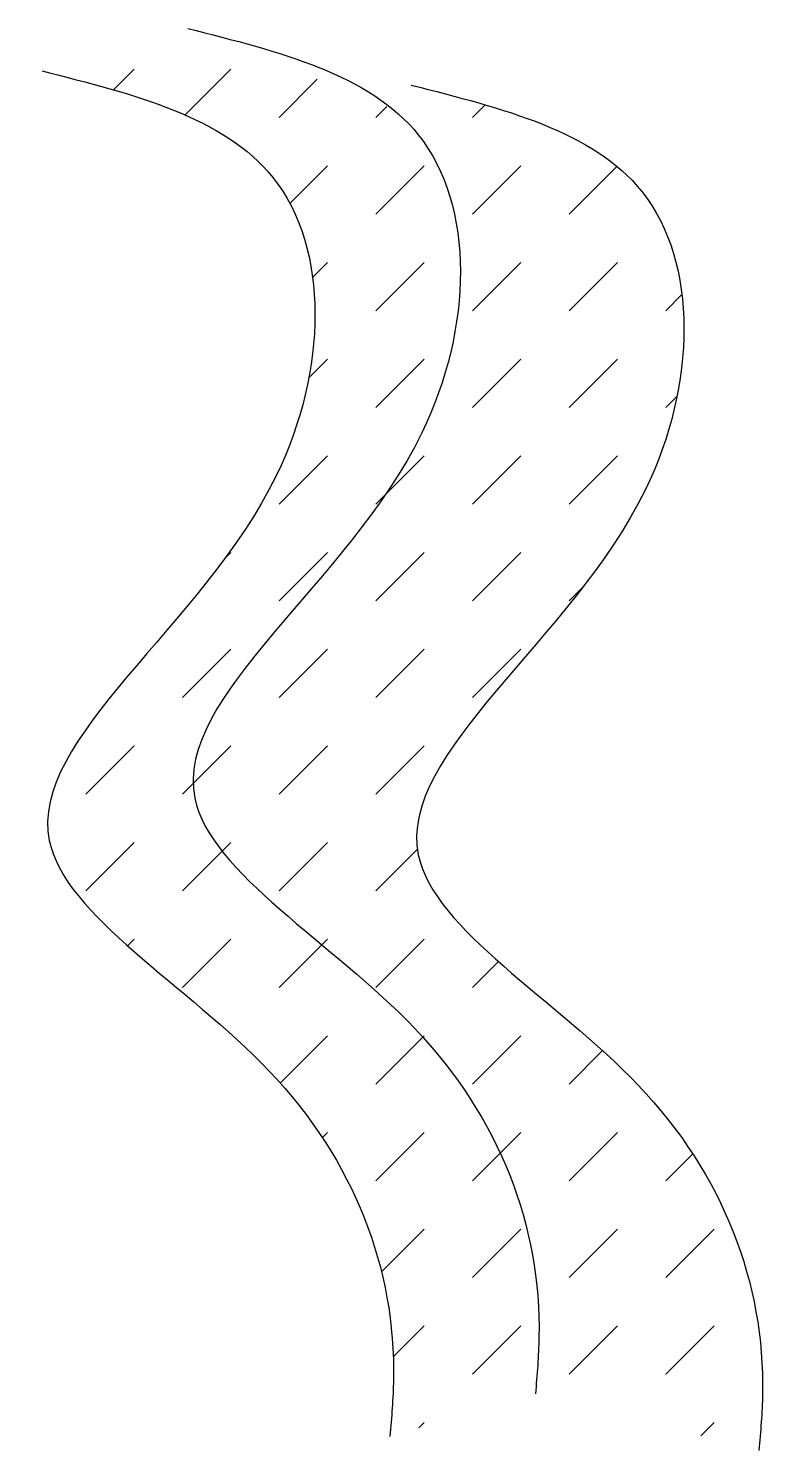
# Paper-space layout 'OBSERVAÇÕES' of a CAD drawing. Extents: x -300443 to 1108, y -9195518 to 518.
# Drawn here: x 812.6 to 846.7, y 260.9 to 326.9 of the extents above; entities that cross this region are included whole.
import ezdxf

# ---------------------------------------------------------------- set-up
doc = ezdxf.new("R2010")
doc.units = 0
doc.header["$MEASUREMENT"] = 0
doc.layers.add('Terreno', color=7, linetype='CONTINUOUS')

psp = doc.layouts.new('OBSERVAÇÕES')

# ---------------------------------------------------------------- hatches: boundary and pattern name
at = {"layer": 'Terreno'}
h = psp.add_hatch(dxfattribs=at)
h.set_pattern_fill('DASH', color=135, angle=45, style=0)
h.set_pattern_definition([(45, (-1088745.783, -8639137.1036), (4e-16, 4.4901280605), [3.175, -3.175])])
edge = h.paths.add_edge_path()
edge.add_spline(control_points=[(841.056, 305.19), (841.11, 305.296), (843.574, 310.233), (843.772, 320.904), (834.571, 323.22), (830.336, 324.287)], knot_values=[0, 0, 0, 0, 0.303068, 14.141173, 25.940051, 25.940051, 25.940051, 25.940051], degree=3, periodic=0)
edge.add_line((830.336, 324.287), (829.448, 323.195))
edge.add_spline(control_points=[(819.951, 326.922), (824.186, 325.856), (833.388, 323.539), (833.158, 311.216), (829.137, 305.199), (828.1, 303.837)], knot_values=[0, 0, 0, 0, 11.798878, 25.636983, 29.955425, 29.955425, 29.955425, 29.955425], degree=3, periodic=0)
edge.add_line((828.1, 303.837), (841.056, 305.19))
edge = h.paths.add_edge_path()
edge.add_spline(control_points=[(830.652, 290.093), (831.383, 294.344), (837.946, 299.099), (841.056, 305.19)], knot_values=[25.940051, 25.940051, 25.940051, 25.940051, 43.454703, 43.454703, 43.454703, 43.454703], degree=3, periodic=0)
edge.add_line((841.056, 305.19), (828.1, 303.837))
edge.add_spline(control_points=[(828.1, 303.837), (827.814, 303.461), (827.521, 303.09), (827.225, 302.725)], knot_values=[29.955425, 29.955425, 29.955425, 29.955425, 31.148146, 31.148146, 31.148146, 31.148146], degree=3, periodic=0)
edge.add_spline(control_points=[(827.225, 302.725), (823.946, 298.669), (820.272, 295.234), (820.202, 292.062)], knot_values=[31.148146, 31.148146, 31.148146, 31.148146, 44.375952, 44.375952, 44.375952, 44.375952], degree=3, periodic=0)
edge.add_spline(control_points=[(820.202, 292.062), (820.2, 291.978), (820.201, 291.894), (820.204, 291.81)], knot_values=[44.375952, 44.375952, 44.375952, 44.375952, 44.726514, 44.726514, 44.726514, 44.726514], degree=3, periodic=0)
edge.add_spline(control_points=[(820.204, 291.81), (820.207, 291.737), (820.212, 291.664), (820.219, 291.592)], knot_values=[44.726514, 44.726514, 44.726514, 44.726514, 45.032429, 45.032429, 45.032429, 45.032429], degree=3, periodic=0)
edge.add_spline(control_points=[(820.219, 291.592), (820.227, 291.508), (820.237, 291.425), (820.251, 291.342)], knot_values=[45.032429, 45.032429, 45.032429, 45.032429, 45.382973, 45.382973, 45.382973, 45.382973], degree=3, periodic=0)
edge.add_spline(control_points=[(820.251, 291.342), (820.254, 291.324), (820.257, 291.305), (820.26, 291.287)], knot_values=[45.382973, 45.382973, 45.382973, 45.382973, 45.460271, 45.460271, 45.460271, 45.460271], degree=3, periodic=0)
edge.add_spline(control_points=[(820.26, 291.287), (820.266, 291.25), (820.307, 291.039), (820.365, 290.829), (820.425, 290.656)], knot_values=[45.460271, 45.460271, 45.460271, 45.460271, 45.616066, 46.353665, 46.353665, 46.353665, 46.353665], degree=3, periodic=0)
edge.add_spline(control_points=[(820.425, 290.656), (820.907, 289.256), (822.144, 287.894), (823.685, 286.499)], knot_values=[46.353665, 46.353665, 46.353665, 46.353665, 52.321202, 52.321202, 52.321202, 52.321202], degree=3, periodic=0)
edge.add_line((823.685, 286.499), (830.87, 287.854))
edge.add_spline(control_points=[(830.87, 287.854), (830.781, 288.082), (830.653, 288.509), (830.6, 288.94), (830.59, 289.141)], knot_values=[44.773734, 44.773734, 44.773734, 44.773734, 45.746904, 46.589235, 46.589235, 46.589235, 46.589235], degree=3, periodic=0)
edge.add_spline(control_points=[(830.589, 289.177), (830.586, 289.254), (830.585, 289.332), (830.586, 289.409)], knot_values=[44.399405, 44.399405, 44.399405, 44.399405, 44.723256, 44.723256, 44.723256, 44.723256], degree=3, periodic=0)
edge.add_spline(control_points=[(830.586, 289.409), (830.588, 289.503), (830.593, 289.597), (830.601, 289.692)], knot_values=[44.008103, 44.008103, 44.008103, 44.008103, 44.399405, 44.399405, 44.399405, 44.399405], degree=3, periodic=0)
edge.add_spline(control_points=[(830.601, 289.692), (830.612, 289.825), (830.629, 289.959), (830.652, 290.093)], knot_values=[43.454703, 43.454703, 43.454703, 43.454703, 44.008103, 44.008103, 44.008103, 44.008103], degree=3, periodic=0)
edge = h.paths.add_edge_path()
edge.add_spline(control_points=[(840.82, 277.902), (837.271, 281.606), (832.117, 284.637), (830.87, 287.854)], knot_values=[46.589235, 46.589235, 46.589235, 46.589235, 60.332833, 60.332833, 60.332833, 60.332833], degree=3, periodic=0)
edge.add_line((830.87, 287.854), (823.685, 286.499))
edge.add_spline(control_points=[(823.685, 286.499), (825.774, 284.608), (831.128, 280.661), (834.157, 275.752), (835.106, 273.141)], knot_values=[52.321202, 52.321202, 52.321202, 52.321202, 60.417623, 68.693831, 68.693831, 68.693831, 68.693831], degree=3, periodic=0)
edge.add_spline(control_points=[(835.106, 273.141), (835.27, 272.691), (835.416, 272.236), (835.545, 271.778)], knot_values=[68.693831, 68.693831, 68.693831, 68.693831, 70.122405, 70.122405, 70.122405, 70.122405], degree=3, periodic=0)
edge.add_spline(control_points=[(835.545, 271.778), (835.656, 271.386), (835.754, 270.992), (835.839, 270.595)], knot_values=[70.122405, 70.122405, 70.122405, 70.122405, 71.346409, 71.346409, 71.346409, 71.346409], degree=3, periodic=0)
edge.add_spline(control_points=[(835.839, 270.595), (835.954, 270.064), (836.045, 269.53), (836.114, 268.992)], knot_values=[71.346409, 71.346409, 71.346409, 71.346409, 72.98498, 72.98498, 72.98498, 72.98498], degree=3, periodic=0)
edge.add_spline(control_points=[(836.114, 268.992), (836.166, 268.59), (836.205, 268.186), (836.231, 267.781)], knot_values=[72.98498, 72.98498, 72.98498, 72.98498, 74.211834, 74.211834, 74.211834, 74.211834], degree=3, periodic=0)
edge.add_spline(control_points=[(836.231, 267.781), (836.265, 267.265), (836.278, 266.746), (836.271, 266.226)], knot_values=[74.211834, 74.211834, 74.211834, 74.211834, 75.77779, 75.77779, 75.77779, 75.77779], degree=3, periodic=0)
edge.add_spline(control_points=[(836.271, 266.226), (836.271, 266.197), (836.264, 265.769), (836.243, 265.341), (836.217, 264.942)], knot_values=[75.77779, 75.77779, 75.77779, 75.77779, 75.866518, 77.065882, 77.065882, 77.065882, 77.065882], degree=3, periodic=0)
edge.add_spline(control_points=[(836.217, 264.942), (836.186, 264.462), (836.145, 263.982), (836.105, 263.502)], knot_values=[77.065882, 77.065882, 77.065882, 77.065882, 78.507319, 78.507319, 78.507319, 78.507319], degree=3, periodic=0)
edge.add_line((836.105, 263.502), (846.489, 260.867))
edge.add_spline(control_points=[(846.489, 260.867), (846.536, 261.413), (846.582, 261.96), (846.614, 262.506)], knot_values=[76.86601, 76.86601, 76.86601, 76.86601, 78.507319, 78.507319, 78.507319, 78.507319], degree=3, periodic=0)
edge.add_spline(control_points=[(846.614, 262.506), (846.634, 262.838), (846.651, 263.246), (846.656, 263.653), (846.657, 263.729)], knot_values=[75.638637, 75.638637, 75.638637, 75.638637, 76.63813, 76.86601, 76.86601, 76.86601, 76.86601], degree=3, periodic=0)
edge.add_spline(control_points=[(846.657, 263.729), (846.66, 264.215), (846.646, 264.701), (846.613, 265.184)], knot_values=[74.173108, 74.173108, 74.173108, 74.173108, 75.638637, 75.638637, 75.638637, 75.638637], degree=3, periodic=0)
edge.add_spline(control_points=[(846.613, 265.184), (846.586, 265.589), (846.546, 265.993), (846.494, 266.395)], knot_values=[72.946408, 72.946408, 72.946408, 72.946408, 74.173108, 74.173108, 74.173108, 74.173108], degree=3, periodic=0)
edge.add_spline(control_points=[(846.494, 266.395), (846.451, 266.721), (846.4, 267.047), (846.341, 267.372)], knot_values=[71.949175, 71.949175, 71.949175, 71.949175, 72.946408, 72.946408, 72.946408, 72.946408], degree=3, periodic=0)
edge.add_spline(control_points=[(846.341, 267.372), (846.267, 267.772), (846.182, 268.17), (846.083, 268.566)], knot_values=[70.721141, 70.721141, 70.721141, 70.721141, 71.949175, 71.949175, 71.949175, 71.949175], degree=3, periodic=0)
edge.add_spline(control_points=[(846.083, 268.566), (846.003, 268.887), (845.915, 269.206), (845.818, 269.524)], knot_values=[69.725301, 69.725301, 69.725301, 69.725301, 70.721141, 70.721141, 70.721141, 70.721141], degree=3, periodic=0)
edge.add_spline(control_points=[(845.818, 269.524), (845.603, 270.228), (845.348, 270.924), (845.051, 271.61)], knot_values=[67.518563, 67.518563, 67.518563, 67.518563, 69.725301, 69.725301, 69.725301, 69.725301], degree=3, periodic=0)
edge.add_spline(control_points=[(845.051, 271.61), (844.913, 271.926), (844.767, 272.241), (844.613, 272.553)], knot_values=[66.499971, 66.499971, 66.499971, 66.499971, 67.518563, 67.518563, 67.518563, 67.518563], degree=3, periodic=0)
edge.add_spline(control_points=[(844.613, 272.553), (844.427, 272.927), (844.228, 273.298), (844.016, 273.665)], knot_values=[65.276961, 65.276961, 65.276961, 65.276961, 66.499971, 66.499971, 66.499971, 66.499971], degree=3, periodic=0)
edge.add_spline(control_points=[(844.016, 273.665), (843.843, 273.965), (843.662, 274.263), (843.472, 274.557)], knot_values=[64.27713, 64.27713, 64.27713, 64.27713, 65.276961, 65.276961, 65.276961, 65.276961], degree=3, periodic=0)
edge.add_spline(control_points=[(843.472, 274.557), (843.239, 274.919), (842.993, 275.276), (842.734, 275.628)], knot_values=[63.051838, 63.051838, 63.051838, 63.051838, 64.27713, 64.27713, 64.27713, 64.27713], degree=3, periodic=0)
edge.add_spline(control_points=[(842.734, 275.628), (842.417, 276.059), (842.081, 276.484), (841.725, 276.901)], knot_values=[61.551215, 61.551215, 61.551215, 61.551215, 63.051838, 63.051838, 63.051838, 63.051838], degree=3, periodic=0)
edge.add_spline(control_points=[(841.725, 276.901), (841.456, 277.216), (841.155, 277.551), (840.841, 277.879), (840.82, 277.902)], knot_values=[60.332833, 60.332833, 60.332833, 60.332833, 61.466424, 61.551215, 61.551215, 61.551215, 61.551215], degree=3, periodic=0)
edge = h.paths.add_edge_path()
edge.add_spline(control_points=[(835.106, 273.141), (834.157, 275.752), (831.128, 280.661), (825.774, 284.608), (823.685, 286.499)], knot_values=[52.321202, 52.321202, 52.321202, 52.321202, 60.59741, 68.693831, 68.693831, 68.693831, 68.693831], degree=3, periodic=0)
edge.add_line((823.685, 286.499), (816.299, 285.107))
edge.add_spline(control_points=[(816.299, 285.107), (818.464, 283.031), (824.215, 278.935), (827.399, 273.775), (828.348, 271.165)], knot_values=[51.485664, 51.485664, 51.485664, 51.485664, 60.417623, 68.693897, 68.693897, 68.693897, 68.693897], degree=3, periodic=0)
edge.add_spline(control_points=[(828.348, 271.165), (828.497, 270.754), (828.632, 270.341), (828.752, 269.925)], knot_values=[68.693897, 68.693897, 68.693897, 68.693897, 69.994537, 69.994537, 69.994537, 69.994537], degree=3, periodic=0)
edge.add_spline(control_points=[(828.752, 269.925), (828.865, 269.534), (828.965, 269.141), (829.053, 268.746)], knot_values=[69.994537, 69.994537, 69.994537, 69.994537, 71.215075, 71.215075, 71.215075, 71.215075], degree=3, periodic=0)
edge.add_spline(control_points=[(829.053, 268.746), (829.175, 268.198), (829.273, 267.647), (829.346, 267.092)], knot_values=[71.215075, 71.215075, 71.215075, 71.215075, 72.906807, 72.906807, 72.906807, 72.906807], degree=3, periodic=0)
edge.add_spline(control_points=[(829.346, 267.092), (829.399, 266.691), (829.44, 266.287), (829.468, 265.882)], knot_values=[72.906807, 72.906807, 72.906807, 72.906807, 74.133346, 74.133346, 74.133346, 74.133346], degree=3, periodic=0)
edge.add_spline(control_points=[(829.468, 265.882), (829.505, 265.346), (829.52, 264.808), (829.513, 264.269)], knot_values=[74.133346, 74.133346, 74.133346, 74.133346, 75.758525, 75.758525, 75.758525, 75.758525], degree=3, periodic=0)
edge.add_spline(control_points=[(829.513, 264.269), (829.513, 264.233), (829.506, 263.808), (829.486, 263.383), (829.461, 262.994)], knot_values=[75.758525, 75.758525, 75.758525, 75.758525, 75.866518, 77.037343, 77.037343, 77.037343, 77.037343], degree=3, periodic=0)
edge.add_spline(control_points=[(829.461, 262.994), (829.43, 262.505), (829.388, 262.015), (829.347, 261.525)], knot_values=[77.037343, 77.037343, 77.037343, 77.037343, 78.507319, 78.507319, 78.507319, 78.507319], degree=3, periodic=0)
edge.add_line((829.347, 261.525), (836.105, 263.502))
edge.add_spline(control_points=[(836.105, 263.502), (836.145, 263.982), (836.186, 264.462), (836.217, 264.942)], knot_values=[77.065882, 77.065882, 77.065882, 77.065882, 78.507319, 78.507319, 78.507319, 78.507319], degree=3, periodic=0)
edge.add_spline(control_points=[(836.217, 264.942), (836.243, 265.341), (836.264, 265.769), (836.271, 266.197), (836.271, 266.226)], knot_values=[75.77779, 75.77779, 75.77779, 75.77779, 76.977154, 77.065882, 77.065882, 77.065882, 77.065882], degree=3, periodic=0)
edge.add_spline(control_points=[(836.271, 266.226), (836.278, 266.746), (836.265, 267.265), (836.231, 267.781)], knot_values=[74.211834, 74.211834, 74.211834, 74.211834, 75.77779, 75.77779, 75.77779, 75.77779], degree=3, periodic=0)
edge.add_spline(control_points=[(836.231, 267.781), (836.205, 268.186), (836.166, 268.59), (836.114, 268.992)], knot_values=[72.98498, 72.98498, 72.98498, 72.98498, 74.211834, 74.211834, 74.211834, 74.211834], degree=3, periodic=0)
edge.add_spline(control_points=[(836.114, 268.992), (836.045, 269.53), (835.954, 270.064), (835.839, 270.595)], knot_values=[71.346409, 71.346409, 71.346409, 71.346409, 72.98498, 72.98498, 72.98498, 72.98498], degree=3, periodic=0)
edge.add_spline(control_points=[(835.839, 270.595), (835.754, 270.992), (835.656, 271.386), (835.545, 271.778)], knot_values=[70.122405, 70.122405, 70.122405, 70.122405, 71.346409, 71.346409, 71.346409, 71.346409], degree=3, periodic=0)
edge.add_spline(control_points=[(835.545, 271.778), (835.416, 272.236), (835.27, 272.691), (835.106, 273.141)], knot_values=[68.693831, 68.693831, 68.693831, 68.693831, 70.122405, 70.122405, 70.122405, 70.122405], degree=3, periodic=0)
edge = h.paths.add_edge_path()
edge.add_spline(control_points=[(820.202, 292.062), (820.272, 295.234), (823.946, 298.669), (827.225, 302.725)], knot_values=[31.148146, 31.148146, 31.148146, 31.148146, 44.375952, 44.375952, 44.375952, 44.375952], degree=3, periodic=0)
edge.add_spline(control_points=[(827.225, 302.725), (827.521, 303.09), (827.814, 303.461), (828.1, 303.837)], knot_values=[29.955425, 29.955425, 29.955425, 29.955425, 31.148146, 31.148146, 31.148146, 31.148146], degree=3, periodic=0)
edge.add_line((828.1, 303.837), (822.34, 303.236))
edge.add_spline(control_points=[(822.34, 303.236), (821.217, 301.601), (819.924, 300.067), (818.677, 298.611)], knot_values=[28.526326, 28.526326, 28.526326, 28.526326, 33.534475, 33.534475, 33.534475, 33.534475], degree=3, periodic=0)
edge.add_spline(control_points=[(818.677, 298.611), (817.254, 296.95), (815.892, 295.392), (814.914, 293.909)], knot_values=[33.534475, 33.534475, 33.534475, 33.534475, 39.25366, 39.25366, 39.25366, 39.25366], degree=3, periodic=0)
edge.add_spline(control_points=[(814.914, 293.909), (814.734, 293.637), (814.568, 293.367), (814.416, 293.1)], knot_values=[39.25366, 39.25366, 39.25366, 39.25366, 40.304227, 40.304227, 40.304227, 40.304227], degree=3, periodic=0)
edge.add_spline(control_points=[(814.416, 293.1), (814.329, 292.945), (814.246, 292.792), (814.169, 292.639)], knot_values=[40.304227, 40.304227, 40.304227, 40.304227, 40.910129, 40.910129, 40.910129, 40.910129], degree=3, periodic=0)
edge.add_spline(control_points=[(814.169, 292.639), (814.077, 292.456), (813.992, 292.274), (813.915, 292.092)], knot_values=[40.910129, 40.910129, 40.910129, 40.910129, 41.637316, 41.637316, 41.637316, 41.637316], degree=3, periodic=0)
edge.add_spline(control_points=[(813.915, 292.092), (813.852, 291.942), (813.794, 291.793), (813.743, 291.644)], knot_values=[41.637316, 41.637316, 41.637316, 41.637316, 42.240494, 42.240494, 42.240494, 42.240494], degree=3, periodic=0)
edge.add_spline(control_points=[(813.743, 291.644), (813.644, 291.359), (813.569, 291.077), (813.518, 290.798)], knot_values=[42.240494, 42.240494, 42.240494, 42.240494, 43.391737, 43.391737, 43.391737, 43.391737], degree=3, periodic=0)
edge.add_spline(control_points=[(813.518, 290.798), (813.502, 290.711), (813.489, 290.624), (813.478, 290.537)], knot_values=[43.391737, 43.391737, 43.391737, 43.391737, 43.750762, 43.750762, 43.750762, 43.750762], degree=3, periodic=0)
edge.add_spline(control_points=[(813.478, 290.537), (813.464, 290.425), (813.454, 290.314), (813.448, 290.204)], knot_values=[43.750762, 43.750762, 43.750762, 43.750762, 44.211499, 44.211499, 44.211499, 44.211499], degree=3, periodic=0)
edge.add_spline(control_points=[(813.448, 290.204), (813.444, 290.118), (813.442, 290.032), (813.443, 289.947)], knot_values=[44.211499, 44.211499, 44.211499, 44.211499, 44.568362, 44.568362, 44.568362, 44.568362], degree=3, periodic=0)
edge.add_spline(control_points=[(813.443, 289.947), (813.444, 289.873), (813.447, 289.8), (813.452, 289.727)], knot_values=[44.568362, 44.568362, 44.568362, 44.568362, 44.876128, 44.876128, 44.876128, 44.876128], degree=3, periodic=0)
edge.add_spline(control_points=[(813.452, 289.727), (813.458, 289.641), (813.466, 289.556), (813.477, 289.471)], knot_values=[44.876128, 44.876128, 44.876128, 44.876128, 45.234347, 45.234347, 45.234347, 45.234347], degree=3, periodic=0)
edge.add_spline(control_points=[(813.477, 289.471), (813.487, 289.398), (813.499, 289.326), (813.512, 289.253)], knot_values=[45.234347, 45.234347, 45.234347, 45.234347, 45.540703, 45.540703, 45.540703, 45.540703], degree=3, periodic=0)
edge.add_spline(control_points=[(813.512, 289.253), (813.516, 289.235), (813.532, 289.151), (813.552, 289.067), (813.569, 289)], knot_values=[45.540703, 45.540703, 45.540703, 45.540703, 45.616066, 45.897827, 45.897827, 45.897827, 45.897827], degree=3, periodic=0)
edge.add_spline(control_points=[(813.569, 289), (813.911, 287.684), (814.944, 286.405), (816.299, 285.107)], knot_values=[45.897827, 45.897827, 45.897827, 45.897827, 51.485664, 51.485664, 51.485664, 51.485664], degree=3, periodic=0)
edge.add_line((816.299, 285.107), (823.685, 286.499))
edge.add_spline(control_points=[(823.685, 286.499), (822.144, 287.894), (820.907, 289.256), (820.425, 290.656)], knot_values=[46.353665, 46.353665, 46.353665, 46.353665, 52.321202, 52.321202, 52.321202, 52.321202], degree=3, periodic=0)
edge.add_spline(control_points=[(820.425, 290.656), (820.365, 290.829), (820.307, 291.039), (820.266, 291.25), (820.26, 291.287)], knot_values=[45.460271, 45.460271, 45.460271, 45.460271, 46.19787, 46.353665, 46.353665, 46.353665, 46.353665], degree=3, periodic=0)
edge.add_spline(control_points=[(820.251, 291.342), (820.237, 291.425), (820.227, 291.508), (820.219, 291.592)], knot_values=[45.032429, 45.032429, 45.032429, 45.032429, 45.382973, 45.382973, 45.382973, 45.382973], degree=3, periodic=0)
edge.add_spline(control_points=[(820.219, 291.592), (820.212, 291.664), (820.207, 291.737), (820.204, 291.81)], knot_values=[44.726514, 44.726514, 44.726514, 44.726514, 45.032429, 45.032429, 45.032429, 45.032429], degree=3, periodic=0)
edge.add_spline(control_points=[(820.204, 291.81), (820.201, 291.894), (820.2, 291.978), (820.202, 292.062)], knot_values=[44.375952, 44.375952, 44.375952, 44.375952, 44.726514, 44.726514, 44.726514, 44.726514], degree=3, periodic=0)
edge = h.paths.add_edge_path()
edge.add_spline(control_points=[(830.158, 306.884), (830.398, 307.297), (831.209, 308.811), (831.794, 310.41), (832.092, 311.57)], knot_values=[22.466595, 22.466595, 22.466595, 22.466595, 23.683111, 26.853499, 26.853499, 26.853499, 26.853499], degree=3, periodic=0)
edge.add_spline(control_points=[(832.092, 311.57), (832.096, 311.587), (832.101, 311.603), (832.105, 311.62)], knot_values=[22.421368, 22.421368, 22.421368, 22.421368, 22.466595, 22.466595, 22.466595, 22.466595], degree=3, periodic=0)
edge.add_spline(control_points=[(832.105, 311.62), (832.219, 312.07), (832.315, 312.521), (832.392, 312.97)], knot_values=[21.192061, 21.192061, 21.192061, 21.192061, 22.421368, 22.421368, 22.421368, 22.421368], degree=3, periodic=0)
edge.add_spline(control_points=[(832.392, 312.97), (832.45, 313.312), (832.497, 313.654), (832.533, 313.993)], knot_values=[20.255382, 20.255382, 20.255382, 20.255382, 21.192061, 21.192061, 21.192061, 21.192061], degree=3, periodic=0)
edge.add_spline(control_points=[(832.533, 313.993), (832.581, 314.438), (832.609, 314.88), (832.618, 315.316)], knot_values=[19.027582, 19.027582, 19.027582, 19.027582, 20.255382, 20.255382, 20.255382, 20.255382], degree=3, periodic=0)
edge.add_spline(control_points=[(832.618, 315.316), (832.624, 315.648), (832.619, 315.977), (832.603, 316.302)], knot_values=[18.092517, 18.092517, 18.092517, 18.092517, 19.027582, 19.027582, 19.027582, 19.027582], degree=3, periodic=0)
edge.add_spline(control_points=[(832.603, 316.302), (832.587, 316.622), (832.56, 316.938), (832.521, 317.25)], knot_values=[17.170109, 17.170109, 17.170109, 17.170109, 18.092517, 18.092517, 18.092517, 18.092517], degree=3, periodic=0)
edge.add_spline(control_points=[(832.521, 317.25), (832.482, 317.565), (832.431, 317.875), (832.369, 318.178)], knot_values=[16.235962, 16.235962, 16.235962, 16.235962, 17.170109, 17.170109, 17.170109, 17.170109], degree=3, periodic=0)
edge.add_spline(control_points=[(832.369, 318.178), (832.328, 318.378), (832.282, 318.574), (832.23, 318.768)], knot_values=[15.622744, 15.622744, 15.622744, 15.622744, 16.235962, 16.235962, 16.235962, 16.235962], degree=3, periodic=0)
edge.add_spline(control_points=[(832.23, 318.768), (832.172, 318.99), (832.106, 319.209), (832.034, 319.423)], knot_values=[14.919536, 14.919536, 14.919536, 14.919536, 15.622744, 15.622744, 15.622744, 15.622744], degree=3, periodic=0)
edge.add_spline(control_points=[(832.034, 319.423), (831.971, 319.609), (831.903, 319.792), (831.83, 319.971)], knot_values=[14.307732, 14.307732, 14.307732, 14.307732, 14.919536, 14.919536, 14.919536, 14.919536], degree=3, periodic=0)
edge.add_spline(control_points=[(831.83, 319.971), (831.774, 320.109), (831.715, 320.244), (831.653, 320.377)], knot_values=[13.839195, 13.839195, 13.839195, 13.839195, 14.307732, 14.307732, 14.307732, 14.307732], degree=3, periodic=0)
edge.add_spline(control_points=[(831.653, 320.377), (831.571, 320.552), (831.485, 320.722), (831.393, 320.889)], knot_values=[13.225116, 13.225116, 13.225116, 13.225116, 13.839195, 13.839195, 13.839195, 13.839195], degree=3, periodic=0)
edge.add_spline(control_points=[(831.393, 320.889), (831.323, 321.015), (831.25, 321.14), (831.174, 321.262)], knot_values=[12.75842, 12.75842, 12.75842, 12.75842, 13.225116, 13.225116, 13.225116, 13.225116], degree=3, periodic=0)
edge.add_spline(control_points=[(831.174, 321.262), (831.017, 321.512), (830.826, 321.782), (830.619, 322.038), (830.595, 322.067)], knot_values=[11.6774, 11.6774, 11.6774, 11.6774, 12.636943, 12.75842, 12.75842, 12.75842, 12.75842], degree=3, periodic=0)
edge.add_spline(control_points=[(830.595, 322.067), (830.506, 322.175), (830.413, 322.281), (830.318, 322.385)], knot_values=[11.215195, 11.215195, 11.215195, 11.215195, 11.6774, 11.6774, 11.6774, 11.6774], degree=3, periodic=0)
edge.add_spline(control_points=[(830.318, 322.385), (830.19, 322.523), (830.057, 322.657), (829.92, 322.787)], knot_values=[10.596893, 10.596893, 10.596893, 10.596893, 11.215195, 11.215195, 11.215195, 11.215195], degree=3, periodic=0)
edge.add_spline(control_points=[(829.92, 322.787), (829.816, 322.884), (829.709, 322.98), (829.6, 323.072)], knot_values=[10.130877, 10.130877, 10.130877, 10.130877, 10.596893, 10.596893, 10.596893, 10.596893], degree=3, periodic=0)
edge.add_spline(control_points=[(829.6, 323.072), (829.55, 323.114), (829.5, 323.156), (829.45, 323.197)], knot_values=[9.920165, 9.920165, 9.920165, 9.920165, 10.130877, 10.130877, 10.130877, 10.130877], degree=3, periodic=0)
edge.add_spline(control_points=[(829.45, 323.197), (829.354, 323.275), (829.255, 323.352), (829.155, 323.427)], knot_values=[9.518066, 9.518066, 9.518066, 9.518066, 9.920165, 9.920165, 9.920165, 9.920165], degree=3, periodic=0)
edge.add_spline(control_points=[(829.155, 323.427), (828.981, 323.557), (828.801, 323.683), (828.616, 323.804)], knot_values=[8.818201, 8.818201, 8.818201, 8.818201, 9.518066, 9.518066, 9.518066, 9.518066], degree=3, periodic=0)
edge.add_spline(control_points=[(828.616, 323.804), (828.452, 323.911), (828.285, 324.014), (828.114, 324.114)], knot_values=[8.201254, 8.201254, 8.201254, 8.201254, 8.818201, 8.818201, 8.818201, 8.818201], degree=3, periodic=0)
edge.add_spline(control_points=[(828.114, 324.114), (827.88, 324.25), (827.64, 324.38), (827.393, 324.504)], knot_values=[7.360076, 7.360076, 7.360076, 7.360076, 8.201254, 8.201254, 8.201254, 8.201254], degree=3, periodic=0)
edge.add_spline(control_points=[(827.393, 324.504), (826.959, 324.723), (826.505, 324.925), (826.035, 325.113)], knot_values=[5.878801, 5.878801, 5.878801, 5.878801, 7.360076, 7.360076, 7.360076, 7.360076], degree=3, periodic=0)
edge.add_spline(control_points=[(826.035, 325.113), (825.516, 325.321), (824.978, 325.512), (824.426, 325.691)], knot_values=[4.241656, 4.241656, 4.241656, 4.241656, 5.878801, 5.878801, 5.878801, 5.878801], degree=3, periodic=0)
edge.add_spline(control_points=[(824.426, 325.691), (823.73, 325.918), (823.011, 326.124), (822.282, 326.322)], knot_values=[2.175797, 2.175797, 2.175797, 2.175797, 4.241656, 4.241656, 4.241656, 4.241656], degree=3, periodic=0)
edge.add_spline(control_points=[(822.282, 326.322), (821.513, 326.529), (820.732, 326.726), (819.951, 326.922)], knot_values=[0, 0, 0, 0, 2.175797, 2.175797, 2.175797, 2.175797], degree=3, periodic=0)
edge.add_line((819.951, 326.922), (813.193, 324.946))
edge.add_spline(control_points=[(813.193, 324.946), (813.96, 324.753), (814.726, 324.56), (815.481, 324.356)], knot_values=[0, 0, 0, 0, 2.13581, 2.13581, 2.13581, 2.13581], degree=3, periodic=0)
edge.add_spline(control_points=[(815.481, 324.356), (816.168, 324.171), (816.846, 323.977), (817.504, 323.767)], knot_values=[2.13581, 2.13581, 2.13581, 2.13581, 4.080096, 4.080096, 4.080096, 4.080096], degree=3, periodic=0)
edge.add_spline(control_points=[(817.504, 323.767), (818.07, 323.587), (818.622, 323.395), (819.154, 323.185)], knot_values=[4.080096, 4.080096, 4.080096, 4.080096, 5.749973, 5.749973, 5.749973, 5.749973], degree=3, periodic=0)
edge.add_spline(control_points=[(819.154, 323.185), (819.871, 322.903), (820.553, 322.59), (821.185, 322.234)], knot_values=[5.749973, 5.749973, 5.749973, 5.749973, 7.99824, 7.99824, 7.99824, 7.99824], degree=3, periodic=0)
edge.add_spline(control_points=[(821.185, 322.234), (821.362, 322.135), (821.534, 322.033), (821.703, 321.926)], knot_values=[7.99824, 7.99824, 7.99824, 7.99824, 8.62496, 8.62496, 8.62496, 8.62496], degree=3, periodic=0)
edge.add_spline(control_points=[(821.703, 321.926), (821.94, 321.777), (822.168, 321.621), (822.388, 321.457)], knot_values=[8.62496, 8.62496, 8.62496, 8.62496, 9.506219, 9.506219, 9.506219, 9.506219], degree=3, periodic=0)
edge.add_spline(control_points=[(822.388, 321.457), (822.541, 321.343), (822.69, 321.225), (822.834, 321.102)], knot_values=[9.506219, 9.506219, 9.506219, 9.506219, 10.119514, 10.119514, 10.119514, 10.119514], degree=3, periodic=0)
edge.add_spline(control_points=[(822.834, 321.102), (822.991, 320.969), (823.143, 320.831), (823.288, 320.688)], knot_values=[10.119514, 10.119514, 10.119514, 10.119514, 10.78889, 10.78889, 10.78889, 10.78889], degree=3, periodic=0)
edge.add_spline(control_points=[(823.288, 320.688), (823.422, 320.557), (823.55, 320.422), (823.673, 320.283)], knot_values=[10.78889, 10.78889, 10.78889, 10.78889, 11.400167, 11.400167, 11.400167, 11.400167], degree=3, periodic=0)
edge.add_spline(control_points=[(823.673, 320.283), (823.753, 320.192), (823.84, 320.088), (823.924, 319.982), (823.933, 319.972)], knot_values=[11.400167, 11.400167, 11.400167, 11.400167, 11.798878, 11.84393, 11.84393, 11.84393, 11.84393], degree=3, periodic=0)
edge.add_spline(control_points=[(823.933, 319.972), (824.048, 319.825), (824.158, 319.675), (824.263, 319.52)], knot_values=[11.84393, 11.84393, 11.84393, 11.84393, 12.454606, 12.454606, 12.454606, 12.454606], degree=3, periodic=0)
edge.add_spline(control_points=[(824.263, 319.52), (824.34, 319.406), (824.413, 319.291), (824.484, 319.173)], knot_values=[12.454606, 12.454606, 12.454606, 12.454606, 12.900354, 12.900354, 12.900354, 12.900354], degree=3, periodic=0)
edge.add_spline(control_points=[(824.484, 319.173), (824.559, 319.048), (824.631, 318.921), (824.699, 318.792)], knot_values=[12.900354, 12.900354, 12.900354, 12.900354, 13.371767, 13.371767, 13.371767, 13.371767], degree=3, periodic=0)
edge.add_spline(control_points=[(824.699, 318.792), (824.785, 318.63), (824.866, 318.464), (824.943, 318.295)], knot_values=[13.371767, 13.371767, 13.371767, 13.371767, 13.961851, 13.961851, 13.961851, 13.961851], degree=3, periodic=0)
edge.add_spline(control_points=[(824.943, 318.295), (825.029, 318.105), (825.109, 317.91), (825.182, 317.711)], knot_values=[13.961851, 13.961851, 13.961851, 13.961851, 14.627304, 14.627304, 14.627304, 14.627304], degree=3, periodic=0)
edge.add_spline(control_points=[(825.182, 317.711), (825.251, 317.526), (825.314, 317.338), (825.372, 317.147)], knot_values=[14.627304, 14.627304, 14.627304, 14.627304, 15.244072, 15.244072, 15.244072, 15.244072], degree=3, periodic=0)
edge.add_spline(control_points=[(825.372, 317.147), (825.513, 316.681), (825.623, 316.196), (825.703, 315.696)], knot_values=[15.244072, 15.244072, 15.244072, 15.244072, 16.74849, 16.74849, 16.74849, 16.74849], degree=3, periodic=0)
edge.add_spline(control_points=[(825.703, 315.696), (825.752, 315.392), (825.789, 315.082), (825.815, 314.768)], knot_values=[16.74849, 16.74849, 16.74849, 16.74849, 17.665116, 17.665116, 17.665116, 17.665116], degree=3, periodic=0)
edge.add_spline(control_points=[(825.815, 314.768), (825.841, 314.461), (825.856, 314.15), (825.861, 313.835)], knot_values=[17.665116, 17.665116, 17.665116, 17.665116, 18.5601, 18.5601, 18.5601, 18.5601], degree=3, periodic=0)
edge.add_spline(control_points=[(825.861, 313.835), (825.866, 313.465), (825.857, 313.091), (825.834, 312.713)], knot_values=[18.5601, 18.5601, 18.5601, 18.5601, 19.61188, 19.61188, 19.61188, 19.61188], degree=3, periodic=0)
edge.add_spline(control_points=[(825.834, 312.713), (825.81, 312.33), (825.772, 311.944), (825.719, 311.555)], knot_values=[19.61188, 19.61188, 19.61188, 19.61188, 20.678428, 20.678428, 20.678428, 20.678428], degree=3, periodic=0)
edge.add_spline(control_points=[(825.719, 311.555), (825.675, 311.231), (825.621, 310.905), (825.557, 310.578)], knot_values=[20.678428, 20.678428, 20.678428, 20.678428, 21.570645, 21.570645, 21.570645, 21.570645], degree=3, periodic=0)
edge.add_spline(control_points=[(825.557, 310.578), (825.469, 310.129), (825.362, 309.679), (825.237, 309.23)], knot_values=[21.570645, 21.570645, 21.570645, 21.570645, 22.797633, 22.797633, 22.797633, 22.797633], degree=3, periodic=0)
edge.add_spline(control_points=[(825.237, 309.23), (825.145, 308.904), (825.045, 308.579), (824.934, 308.256)], knot_values=[22.797633, 22.797633, 22.797633, 22.797633, 23.688863, 23.688863, 23.688863, 23.688863], degree=3, periodic=0)
edge.add_spline(control_points=[(824.934, 308.256), (824.781, 307.809), (824.61, 307.365), (824.421, 306.927)], knot_values=[23.688863, 23.688863, 23.688863, 23.688863, 24.920213, 24.920213, 24.920213, 24.920213], degree=3, periodic=0)
edge.add_spline(control_points=[(824.421, 306.927), (824.311, 306.671), (824.166, 306.356), (824.012, 306.044), (823.982, 305.984)], knot_values=[24.920213, 24.920213, 24.920213, 24.920213, 25.636983, 25.811467, 25.811467, 25.811467, 25.811467], degree=3, periodic=0)
edge.add_spline(control_points=[(823.982, 305.984), (823.614, 305.248), (823.194, 304.532), (822.74, 303.834)], knot_values=[25.811467, 25.811467, 25.811467, 25.811467, 27.919373, 27.919373, 27.919373, 27.919373], degree=3, periodic=0)
edge.add_spline(control_points=[(822.74, 303.834), (822.61, 303.633), (822.476, 303.434), (822.34, 303.236)], knot_values=[27.919373, 27.919373, 27.919373, 27.919373, 28.526326, 28.526326, 28.526326, 28.526326], degree=3, periodic=0)
edge.add_line((822.34, 303.236), (828.1, 303.837))
edge.add_spline(control_points=[(828.1, 303.837), (828.534, 304.407), (828.954, 304.989), (829.349, 305.584)], knot_values=[28.148294, 28.148294, 28.148294, 28.148294, 29.955425, 29.955425, 29.955425, 29.955425], degree=3, periodic=0)
edge.add_spline(control_points=[(829.349, 305.584), (829.633, 306.01), (829.904, 306.444), (830.158, 306.884)], knot_values=[26.853499, 26.853499, 26.853499, 26.853499, 28.148294, 28.148294, 28.148294, 28.148294], degree=3, periodic=0)

# ---------------------------------------------------------------- linework, layer by layer
at = {"layer": 'Terreno', "color": 135}
for points in [[(819.951, 326.922), (830.665, 321.981), (830.83, 308.143), (820.281, 291.176), (830.501, 280.469), (836.27, 266.138), (836.105, 263.502)], [(813.193, 324.946), (823.907, 320.004), (824.072, 306.167), (813.523, 289.2), (823.742, 278.492), (829.512, 264.161), (829.347, 261.525)], [(830.336, 324.287), (841.05, 319.345), (841.215, 305.508), (830.665, 288.541), (840.885, 277.833), (846.654, 263.502), (846.489, 260.867)]]:
    psp.add_spline(points, degree=3, dxfattribs=at)

doc.saveas('drawing.dxf')
